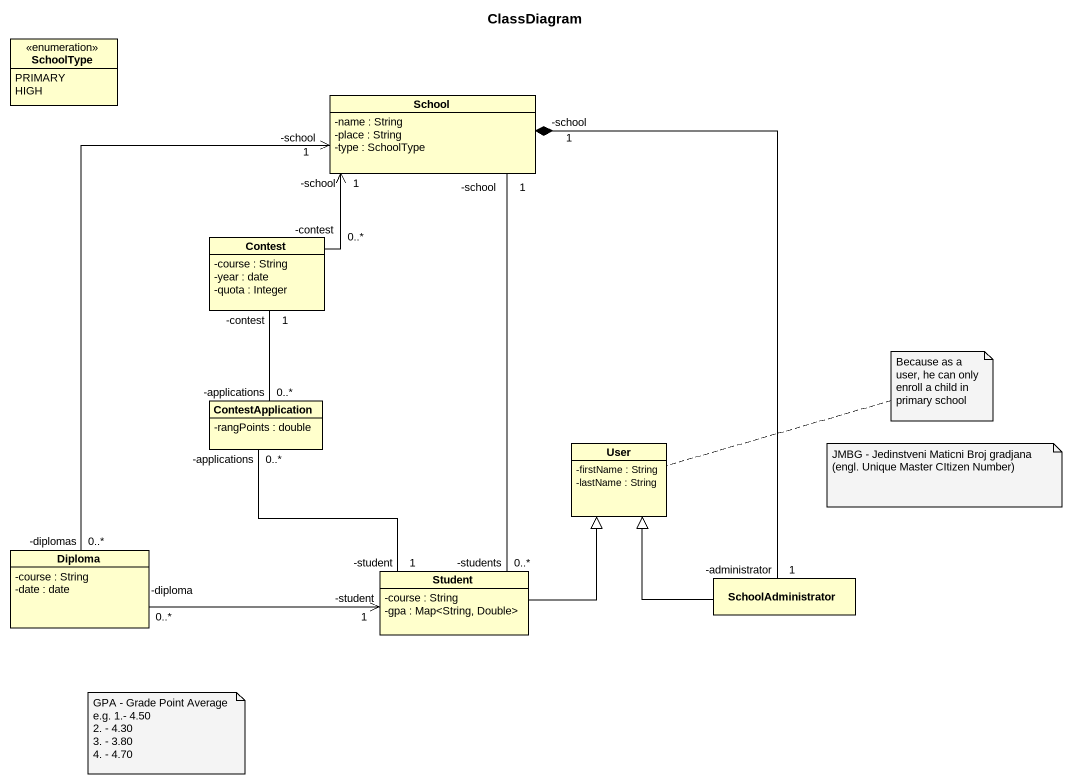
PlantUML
@startuml
title ClassDiagram
hide circle
hide empty members
skinparam classAttributeIconSize 0
enum SchoolType {
  PRIMARY
  HIGH
}
class School {
  -name : String
  -place : String
  -type : SchoolType
}
class Contest {
  -course : String
  -year : date
  -quota : Integer
}
class ContestApplication {
  -rangPoints : double
}
class User {
  -firstName : String
  -lastName : String
}
class Diploma {
  -course : String
  -date : date
}
class Student {
  -course : String
  -gpa : Map<String, Double>
}
class SchoolAdministrator
School "-school\n1" *-- "-administrator\n1" SchoolAdministrator
Contest "-contest\n0..*" -up-> "-school\n1" School
ContestApplication "-applications\n0..*" -up- "-contest\n1" Contest
Diploma "-diplomas\n0..*" -up-> "-school\n1" School
Diploma "-diploma\n0..*" -right-> "-student\n1" Student
Student "-students\n0..*" -up- "-school\n1" School
Student "-student\n1" -up- "-applications\n0..*" ContestApplication
Student -up-|> User
SchoolAdministrator -up-|> User
note right of User : Because as a user, he can only enroll a child in primary school
note as N2
  JMBG - Jedinstveni Maticni Broj gradjana
  (engl. Unique Master CItizen Number)
end note
note as N3
  GPA - Grade Point Average
  e.g. 1.- 4.50
  2. - 4.30
  3. - 3.80
  4. - 4.70
end note
@enduml
